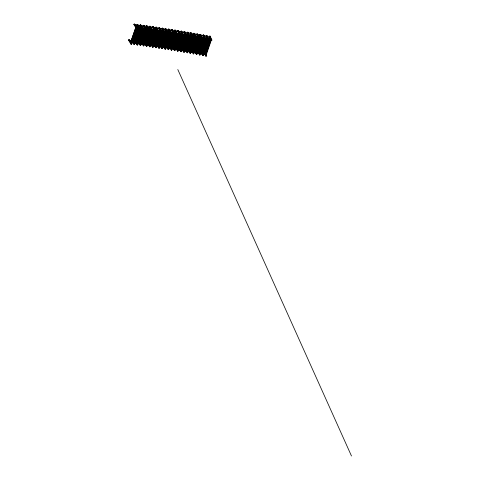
<?xml version="1.0" encoding="UTF-8"?>
<svg xmlns="http://www.w3.org/2000/svg" width="480" height="480" viewBox="0 0 480 480"><rect width="100%" height="100%" fill="white"/><g stroke="black" fill="none" stroke-linecap="round" stroke-linejoin="round"><path stroke-width="0.72" d="M144.102 26.652L144.078 27.03L144.186 26.706M169.506 46.056L169.422 46.35M174.912 30.462L174.828 30.756M176.28 47.994L176.214 48.396L176.316 48.066M181.578 32.73L181.578 32.634M141.894 42.786L141.792 43.068L141.864 42.678M147.3 27.192L147.192 27.474L147.27 27.084M178.968 47.664L178.86 47.574M184.368 32.07L184.266 31.974M184.8 32.946L184.752 33.312M137.856 26.16L137.964 25.806M144.978 43.434L145.014 43.236M150.288 27.912L150.408 27.738M172.62 46.812L172.626 46.476M175.812 47.136L175.812 47.088M178.062 30.972L177.96 31.272L178.032 30.882M181.134 31.422L181.2 31.644M182.568 49.056L182.52 49.458L182.61 49.092M187.872 33.744L187.89 33.642M153.528 28.05L153.444 28.374L153.51 28.008M157.446 45.336L157.446 44.982L157.464 45.3M162.774 29.778L162.852 29.388L162.864 29.706M185.292 48.696C184.758 49.02 187.35 48.372 188.382 49.344M190.692 33.096L200.124 34.86M151.098 44.22L151.194 44.394M156.498 28.626L156.6 28.794M141.786 43.068L141.81 42.69M147.174 27.462L147.21 27.09M154.23 44.88L154.32 44.508L154.32 44.862M144.882 43.506L144.99 43.146M182.124 48.198L182.01 48.444M191.952 51.024L192.072 50.706M197.358 35.43L197.484 35.13M200.658 35.778L200.55 36.06L200.664 35.778M160.476 45.702L160.56 45.474M185.202 48.984L185.244 48.594L185.22 48.966M190.608 33.39L190.644 32.994L190.626 33.372M198.42 51.894L198.366 52.176M203.694 36.594L203.748 36.246L203.754 36.612M163.608 46.29L163.728 45.972M188.316 49.482L188.412 49.14L188.388 49.512M191.622 49.848L191.526 50.1M193.74 33.936L193.854 33.606M197.022 34.248L196.926 34.5M206.928 36.828L206.892 37.206L206.976 36.816M185.148 48.936L185.214 48.618M190.554 33.336L190.662 33.006M169.974 46.968L169.926 47.364L170.01 46.974M175.38 31.368L175.326 31.77L175.41 31.38M197.838 51.204L197.922 50.826L197.934 51.126M200.994 51.702L201.018 51.552M203.232 35.484L203.244 35.382M206.4 36.108L206.424 35.958M178.44 32.064L178.464 31.968M131.922 40.692L131.868 40.374M137.328 25.098L137.376 24.954M135.072 40.878L134.97 41.178L135.066 40.836M140.334 25.326L140.442 25.188M143.496 25.638L143.592 25.764M141.15 41.952L141.234 41.658M146.646 26.43L146.706 26.16M149.664 26.754L149.688 26.88M147.54 42.618L147.546 42.708M152.952 27.066L152.886 27.336M156.012 27.804L156.03 27.426L156.036 27.774M153.702 43.896L153.804 43.698M159.072 28.272L159.162 27.9L159.126 28.29M162.276 28.38L162.336 28.632M198.336 51.876L198.288 52.194M159.99 44.85L160.026 44.454L160.014 44.832M165.396 29.256L165.426 28.86L165.414 29.238M146.586 26.448L146.67 26.064M135.012 41.148L134.928 40.92M135.576 42.192L135.63 41.79L135.612 42.174M175.662 47.184L175.728 47.016M152.946 27.024L152.814 27.336M147.984 43.704L147.984 43.938M153.48 28.332L153.534 28.146M200.196 34.866L200.13 35.034M137.82 26.052L137.826 25.95M172.596 46.476L172.59 46.842M177.996 30.882L177.996 31.248M187.398 32.826L187.452 32.484L187.482 32.796M204.192 52.188L201.708 51.72M209.592 36.594L203.934 35.55M200.64 35.928L182.28 32.706M157.494 44.268L182.046 48.078M181.77 31.698L187.434 32.514M185.658 49.68L185.754 49.86M185.67 49.68L185.67 49.998M191.154 34.008L191.142 34.314M191.106 34.02L191.076 34.398M188.814 50.274L188.892 50.496M128.514 40.17L128.712 39.594L129.198 39.648L131.694 43.698L131.496 44.274L131.004 44.22L128.514 40.17L129 40.224L131.496 44.274M136.05 28.05L133.914 24.576L134.112 24L134.604 24.054L136.74 27.522M129 40.224L129.198 39.648M136.026 27.27L134.4 24.63L134.604 24.054M130.884 42.174L132.126 42.468L130.884 42.174L136.092 27.15L137.256 27.306L133.074 39.738M131.82 40.02L132.306 40.074L134.718 44.028L134.52 44.604L134.028 44.55L131.622 40.59L136.092 27.15M138.744 27.822L137.022 24.996L137.22 24.42L137.712 24.474L139.776 27.87M131.958 39.75L136.11 27.762L135.612 27.696M134.52 44.604L132.108 40.65L132.306 40.074M137.712 24.474L137.508 25.05L137.022 24.996M131.004 44.22L131.208 43.644L131.694 43.698M132.762 40.278L137.256 27.306M132.21 42.354L137.412 27.33L138.582 27.486L133.452 42.648L132.21 42.354L133.374 42.51L138.582 27.486M133.23 39.756L137.412 27.33M138.738 27.51L133.536 42.534L134.772 42.828L133.608 42.672L138.738 27.51L139.908 27.672L135.486 40.782M134.73 41.022L134.928 40.446L135.42 40.5L137.802 44.454L137.604 45.03L137.112 44.976L134.73 41.022L135.222 41.076L137.604 45.03M141.834 28.248L140.136 25.428L140.334 24.852L140.82 24.906L142.866 28.296M134.028 44.55L134.232 43.974L134.718 44.028M134.7 42.69L139.908 27.672M142.212 28.116L140.622 25.482L140.82 24.906M134.862 42.714L136.098 43.014L134.862 42.714L140.064 27.696L141.306 27.99M135.642 40.806L140.064 27.696M136.266 42.192L141.234 27.852M136.338 42.33L141.462 28.014M136.734 41.67L141.228 28.698M137.844 41.46L138.048 40.884L138.534 40.938L140.886 44.892L140.688 45.468L140.202 45.408L137.844 41.46L138.336 41.514L140.688 45.468M144.93 28.686L143.25 25.86L143.448 25.284L143.94 25.344L145.956 28.728M137.286 43.332L137.13 43.788L142.65 44.568M140.136 27.834L142.56 28.038L137.43 43.194L136.188 42.9M143.886 28.224L138.756 43.38L137.586 43.218L142.716 28.062L143.958 28.362M138.534 40.488L142.554 28.884M137.112 44.976L137.31 44.4L134.928 40.446M138.336 41.514L138.534 40.938M139.08 42.588L144.048 28.248L145.284 28.548L143.736 25.92L143.94 25.344M139.86 40.674L144.12 28.386M140.082 43.572L145.212 28.41L142.716 28.062M146.544 28.602L141.414 43.758L140.244 43.596L145.374 28.434L146.616 28.74M140.952 41.544L145.374 28.434M140.964 41.898L141.162 41.322L141.654 41.382L143.976 45.33L143.778 45.906L143.292 45.846L140.964 41.898L141.456 41.958L143.778 45.906M148.026 29.124L146.37 26.304L146.568 25.728L147.06 25.788L149.052 29.172M140.202 45.408L140.4 44.832L140.886 44.892M141.456 41.958L141.654 41.382M148.41 28.992L146.856 26.364L147.06 25.788M142.122 41.712L146.376 29.418M146.706 28.626L147.942 28.926L146.706 28.626L141.57 43.782M142.278 41.736L146.538 29.442M142.908 43.128L147.876 28.788M142.98 43.266L147.708 29.61M149.364 29.004L150.606 29.31L149.364 29.004L144.072 44.136L142.902 43.974L148.032 28.812L149.274 29.118M143.136 43.29L147.864 29.634M143.502 44.208L143.34 44.67L148.878 45.474M144.09 42.348L144.288 41.772L144.78 41.832L147.072 45.78L146.874 46.356L146.382 46.296L144.09 42.348L144.576 42.408L146.874 46.356M151.128 29.574L149.49 26.754L149.688 26.178L150.18 26.238L152.148 29.616M143.292 45.846L143.49 45.27L143.976 45.33M144.072 44.136L149.202 28.98M144.576 42.408L144.78 41.832M150.18 26.238L149.982 26.814L149.49 26.754M144.228 44.166L145.404 44.334L144.228 44.166L144.702 42.798M145.41 40.752L149.436 29.142M145.566 43.512L150.534 29.172M145.728 43.536L150.696 29.196L151.938 29.502M146.268 42.306L150.696 29.196M146.73 44.526L151.866 29.37M154.236 30.024L152.616 27.21L152.814 26.634L153.306 26.694L155.25 30.072M150.762 29.334L153.198 29.562L148.062 44.718L146.826 44.412L152.028 29.394L147.6 42.504M146.382 46.296L146.58 45.72L147.072 45.78M147.702 42.864L147.216 42.804L149.478 46.746L149.97 46.806L147.702 42.864L147.906 42.294L147.414 42.234M153.306 26.694L153.108 27.27L152.616 27.21M148.776 42.672L153.03 30.384M153.36 29.586L148.224 44.748L149.394 44.916L154.53 29.76L153.36 29.586L155.934 30.096M148.932 42.696L153.192 30.408M150.342 42.186L154.53 29.76M155.868 29.958L150.732 45.114L149.49 44.802L154.692 29.784L150.504 42.21M150.342 43.272L150.54 42.696L151.032 42.756L153.27 46.692L153.072 47.268L152.58 47.208L150.342 43.272L150.834 43.332L153.072 47.268M157.344 30.486L155.748 27.672L155.946 27.102L156.438 27.162L158.676 31.098M149.478 46.746L149.676 46.17L150.168 46.23L149.97 46.806M150.834 43.332L151.032 42.756M157.728 30.36L156.24 27.738L156.438 27.162M157.2 30.156L152.064 45.312L150.888 45.138L156.024 29.982L157.266 30.294L156.024 29.982M151.362 43.776L156.096 30.12M158.538 30.354L153.396 45.51L152.154 45.204L157.362 30.18L158.538 30.354L153.966 43.806L153.474 43.74L153.678 43.164L154.17 43.23L156.378 47.16L156.174 47.736L155.682 47.676L153.474 43.74M152.934 43.29L157.362 30.18M160.458 30.954L158.88 28.146L159.078 27.57L159.57 27.63L161.466 31.002M152.58 47.208L152.778 46.632L153.27 46.692M160.842 30.828L159.372 28.206L159.57 27.63M157.428 30.318L159.87 30.558L154.734 45.714L153.492 45.402L158.694 30.384L154.266 43.488M155.682 42.984L159.87 30.558M155.064 44.922L160.032 30.582L161.274 30.894M155.838 43.008L160.032 30.582M161.208 30.762L156.072 45.918L161.37 30.786L157.176 43.212M163.47 31.242L162.018 28.626L162.216 28.05L162.708 28.11L164.526 31.386M160.098 30.72L162.546 30.966L157.404 46.122L156.228 45.942L156.702 44.58M155.682 47.676L155.886 47.1L156.378 47.16M157.104 44.286L156.612 44.22L158.79 48.15L159.282 48.216L157.104 44.286L157.302 43.71L156.81 43.644M159.45 44.28L163.944 31.308L162.51 28.686L162.708 28.11M158.118 44.07L162.546 30.966M157.566 46.146L162.702 30.99L163.944 31.308M158.274 44.1L162.702 30.99M158.742 46.326L163.878 31.17M173.826 47.88L178.794 33.54L180.036 33.87L166.956 31.77A812.418 351.45 19.1 0 0 162.774 31.128L165.216 31.374L160.08 46.53L158.838 46.218L164.04 31.194L159.612 44.304M159.75 44.706L159.954 44.13L160.446 44.196L162.594 48.12L162.396 48.696L161.904 48.63L159.75 44.706L160.248 44.772L160.446 44.196M166.59 31.728L165.156 29.112L165.354 28.536L165.846 28.596L167.64 31.872M158.79 48.15L158.988 47.574L159.486 47.64L159.282 48.216M167.082 31.794L165.648 29.172L165.846 28.596M162.366 44.01L166.56 31.584L165.378 31.404L160.242 46.56M160.95 44.514L165.378 31.404M161.592 45.924L166.56 31.584M163.23 45.582L162.756 46.95L161.58 46.77L166.716 31.608L162.522 44.034M162.894 45.198L163.092 44.622L163.59 44.688L165.708 48.612L165.51 49.188L165.018 49.122L162.894 45.198L163.392 45.264M169.71 32.22L168.3 29.604L168.498 29.028L168.99 29.094L170.76 32.364M161.904 48.63L162.102 48.054L162.594 48.12M162.756 46.95L167.898 31.794L165.444 31.536M163.704 44.22L167.898 31.794M162.852 46.842L164.094 47.16L162.852 46.842L168.06 31.818L169.302 32.142M168.99 29.094L168.792 29.67L168.3 29.604M162.918 46.974L163.392 45.612M163.866 44.244L168.06 31.818M164.268 46.344L169.236 32.004M164.43 46.368L169.398 32.034L164.964 45.138M165.438 47.37L170.574 32.214L168.12 31.956M166.242 45.12L166.734 45.186L168.828 49.11L168.63 49.686L168.132 49.614L166.044 45.696L170.574 32.214M172.836 32.712L171.444 30.102L171.642 29.526L172.14 29.592L173.88 32.856M171.918 32.43L166.776 47.586L165.594 47.4L170.736 32.244L171.918 32.43L167.484 45.54M165.018 49.122L165.216 48.546L165.708 48.612M166.308 45.354L170.736 32.244M168.63 49.686L166.536 45.762L166.734 45.186M173.322 32.778L172.08 32.454L173.322 32.778L171.942 30.168L172.14 29.592M166.938 47.61L172.08 32.454M167.646 45.564L172.14 32.592M167.334 47.67A811.152 350.904 19.1 0 0 161.76 46.794L168.12 47.802L173.262 32.646M174.6 32.856L169.458 48.018L168.276 47.826L173.418 32.67L174.6 32.856L169.932 46.65M168.276 47.826L168.75 46.464M169.224 45.096L173.418 32.67M169.188 46.206L169.392 45.63L169.884 45.696L171.948 49.614L171.75 50.19L171.252 50.118L169.188 46.206L169.686 46.272L171.75 50.19M175.968 33.216L174.594 30.606L174.792 30.03L175.29 30.102L177.348 34.014M168.132 49.614L168.33 49.044L168.828 49.11M169.686 46.272L169.884 45.696M175.29 30.102L175.092 30.678L174.594 30.606M175.944 33.078L170.802 48.234L169.62 48.042L174.762 32.886L176.004 33.21L174.762 32.886M170.328 45.996L174.822 33.024M177.288 33.294L172.146 48.45L170.904 48.126L176.106 33.102L177.288 33.294L172.38 47.766M171.672 46.212L176.106 33.102M172.344 46.716L172.542 46.14L173.04 46.212L175.074 50.124L174.87 50.7L174.378 50.628L172.344 46.716L172.842 46.788L174.87 50.7M179.1 33.732L177.744 31.122L177.948 30.546L178.44 30.618L180.474 34.524M171.252 50.118L171.45 49.542L171.948 49.614M172.248 48.342L173.49 48.672L172.248 48.342L177.45 33.324L172.542 47.796M178.44 30.618L178.242 31.188L177.744 31.122M173.664 47.85L178.632 33.516L176.166 33.24M173.724 47.988L178.458 34.332M173.886 48.018L178.614 34.362M179.976 33.732L174.834 48.888L173.646 48.696M174.774 49.02L174.612 49.482L180.21 50.412M174.834 48.888L180.138 33.762L181.32 33.954L176.886 47.064M174.378 50.628L174.576 50.052L175.074 50.124M181.32 33.954L176.178 49.11L174.99 48.918L175.464 47.556M175.5 47.238L175.698 46.662L176.196 46.734L178.2 50.64L178.002 51.216L177.504 51.144L175.5 47.238L175.998 47.31L178.002 51.216M175.938 46.188L179.958 34.584M182.238 34.248L180.9 31.644L181.104 31.068L181.596 31.14L183.6 35.046M175.998 47.31L176.196 46.734M181.596 31.14L181.398 31.71L180.9 31.644M176.34 49.14L181.482 33.984L182.724 34.314L181.482 33.984M177.048 47.094L181.542 34.122M182.826 34.212L184.068 34.542L182.826 34.212L177.522 49.338L182.664 34.182M184.014 34.404L178.866 49.56L177.684 49.368L182.886 34.344M177.504 51.144L177.702 50.568L178.2 50.64M178.656 47.766L178.854 47.19L179.352 47.262L181.326 51.162L181.128 51.738L180.63 51.666L178.656 47.766L179.154 47.838L179.352 47.262M185.418 34.764L184.176 34.434L185.418 34.764L184.062 32.172L184.26 31.596L184.758 31.668L186.732 35.568M184.758 31.668L184.56 32.244L184.062 32.172M179.574 47.514L183.834 35.226M184.176 34.434L179.028 49.59L180.216 49.788L185.358 34.632M179.736 47.544L183.996 35.25M186.708 34.86L181.56 50.016L180.372 49.818L185.52 34.662L186.708 34.86L182.508 47.286M180.846 48.45L185.34 35.478M181.068 50.07L180.906 50.532L186.51 51.486M180.63 51.666L180.828 51.096L181.326 51.162M181.818 48.3L182.016 47.724L182.514 47.796L184.464 51.696L184.26 52.272L183.762 52.2L181.818 48.3L182.316 48.372L184.26 52.272M188.52 35.304L187.224 32.706L187.422 32.13L187.92 32.202L189.54 35.448M188.052 35.088L182.91 50.244L181.722 50.046L186.87 34.89L188.112 35.22L186.87 34.89M182.316 48.372L182.514 47.796M182.67 47.31L186.924 35.022M189.018 35.376L187.722 32.778L187.92 32.202M184.962 48.426L189.402 35.316L188.214 35.118L183.066 50.274M183.54 48.906L188.214 35.118M189.402 35.316L184.254 50.472M183.762 52.2L183.966 51.624L184.464 51.696M190.752 35.55L185.604 50.706L184.416 50.502L189.564 35.346L190.806 35.682L189.564 35.346M187.398 52.812L185.184 48.27L185.682 48.342L187.596 52.236L187.398 52.812L186.9 52.734L184.986 48.84L189.618 35.484M191.664 35.844L190.386 33.246L190.584 32.67L191.082 32.742L192.678 35.988M185.682 48.342L185.484 48.918L184.986 48.84M191.082 32.742L190.884 33.318L190.386 33.246M185.766 50.736L190.914 35.58L192.156 35.916A812.418 351.45 19.1 0 1 204.804 38.154M186.474 48.684L190.914 35.58M191.922 36.6L186.954 50.934L192.102 35.778M187.056 50.832L188.304 51.168L187.056 50.832L192.264 35.808L193.506 36.15L192.264 35.808M187.116 50.964L192.078 36.63M187.374 51.144L187.212 51.606L205.488 54.87M188.154 49.392L188.352 48.816L188.85 48.888L190.734 52.782L190.536 53.358L190.038 53.28L188.154 49.392L188.652 49.464L188.85 48.888M195.126 37.038L193.554 33.798L193.752 33.222L194.25 33.294L195.822 36.534M194.25 33.294L194.052 33.87L193.554 33.798M188.958 48.984L193.452 36.012M189.654 51.402L188.406 51.066L193.614 36.042L194.802 36.252L190.362 49.356M188.466 51.198L188.934 49.836M189.408 48.468L193.428 36.864M189.834 50.586L194.802 36.252M194.964 36.282L196.206 36.618L194.964 36.282L189.756 51.3L191.004 51.642L189.81 51.432M190.524 49.386L195.018 36.414M190.038 53.28L190.236 52.704L190.734 52.782M191.322 49.95L191.52 49.374L192.018 49.446L193.878 53.334L193.68 53.91L193.176 53.832L191.322 49.95L191.82 50.022L192.018 49.446M197.964 36.942L196.722 34.35L196.926 33.774L197.424 33.852L198.972 37.092M190.95 51.504L196.152 36.486M191.112 51.534L192.354 51.876L191.112 51.534L196.314 36.516L197.502 36.726L192.588 51.198M191.874 49.62L196.314 36.516M198.462 37.02L197.226 34.428L197.424 33.852M192.534 51.06L197.502 36.726M192.696 51.09L197.664 36.756L198.906 37.098L197.664 36.756M192.75 51.228L197.484 37.572M193.704 52.116L198.852 36.96M193.176 53.832L193.374 53.256M193.53 52.71L193.686 52.248M200.208 37.2L195.054 52.356L193.866 52.146L199.014 36.99L200.208 37.2L196.002 49.626M194.34 50.784L198.834 37.812M194.496 50.508L194.694 49.932L195.192 50.01L197.022 53.892L196.818 54.468L196.32 54.39L194.496 50.508L194.994 50.586L196.818 54.468M201.114 37.5L199.896 34.914L200.094 34.338L200.598 34.416L202.116 37.65M194.994 50.586L195.192 50.01M200.598 34.416L200.4 34.992L199.896 34.914M200.37 37.23L201.612 37.578L200.37 37.23L195.216 52.386L196.41 52.596L201.72 37.476L202.914 37.686L198.468 50.79M196.164 49.656L200.424 37.368M201.558 37.446L196.41 52.596M202.914 37.686L197.76 52.842L196.572 52.632L201.72 37.476M196.32 54.39L196.518 53.814L197.022 53.892M197.67 51.078L197.868 50.502L198.372 50.58L200.166 54.456L199.968 55.032L199.464 54.954L197.67 51.078L198.168 51.156L199.968 55.032M199.824 51.036L204.318 38.064L203.07 35.484L203.274 34.908L203.772 34.986L205.572 38.862M203.772 34.986L203.574 35.562L203.07 35.484M204.264 37.932L199.116 53.082L197.922 52.872L203.076 37.716L204.318 38.064L203.076 37.716M198.63 50.826L203.124 37.854M204.426 37.962L205.674 38.31L204.426 37.962L199.224 52.98L200.466 53.328L199.278 53.118M199.986 51.066L204.48 38.094M199.464 54.954L199.668 54.378M199.854 53.844L200.016 53.382M200.85 51.654L201.048 51.078L201.546 51.162L203.316 55.032L203.118 55.608L202.614 55.53L200.85 51.654L201.348 51.738L201.546 51.162M207.432 38.64L206.25 36.06L206.448 35.484L206.952 35.562L208.716 39.438M200.418 53.196L205.62 38.178M200.58 53.226L201.822 53.574L200.58 53.226L205.782 38.208L207.024 38.556L205.782 38.208M200.868 52.68L205.596 39.024M206.952 35.562L206.754 36.138L206.25 36.06M202.008 52.758L206.976 38.424M202.062 52.896L206.79 39.24M202.17 52.788L207.138 38.454L208.38 38.802M202.458 52.242L206.952 39.27M203.13 53.688L201.936 53.472L203.178 53.826L208.332 38.67M202.614 55.53L202.812 54.954L203.316 55.032M209.688 38.916L204.534 54.072L203.34 53.856L208.494 38.7L209.688 38.916L205.008 52.71M204.288 51.126L208.494 38.7M204.03 52.242L204.228 51.666L204.732 51.744L206.466 55.614L206.268 56.19L205.764 56.106L204.03 52.242L204.528 52.32L204.732 51.744M209.43 36.642L209.634 36.066L210.132 36.15L211.872 40.014L211.674 40.59L211.17 40.512L209.43 36.642L209.934 36.726L210.132 36.15M204.882 53.286L209.85 38.952L211.044 39.168L211.398 39.978M205.17 52.74L209.85 38.952M208.53 45.318L209.754 41.796M211.044 39.168L205.842 54.192L206.196 55.002L211.368 39.936L211.872 40.014M205.89 54.324L211.092 39.3A811.152 350.904 19.1 0 0 205.458 38.268M205.944 54.336L211.152 39.312A812.418 351.45 19.1 0 0 205.506 38.28M205.764 56.106L205.968 55.53L206.466 55.614M134.166 24.354L134.22 24.672M166.296 45.456L166.314 45.792M172.224 31.242L172.158 31.224M166.824 46.842L166.848 46.458L166.752 46.824M168.534 29.748L168.618 29.412M163.134 45.342L163.212 45.012M195.168 51.654L189.492 50.454M169.134 30.378L169.014 30.696M133.914 24.576L134.4 24.63M131.622 40.59L132.108 40.65M140.136 25.428L140.622 25.482M137.31 44.4L137.802 44.454M143.25 25.86L143.736 25.92M146.37 26.304L146.856 26.364M155.748 27.672L156.24 27.738M158.88 28.146L159.372 28.206M162.018 28.626L162.51 28.686M165.156 29.112L165.648 29.172M136.164 27.288L137.328 27.444M137.49 27.468L138.654 27.624M134.184 24.528L140.4 25.38M171.444 30.102L171.942 30.168M135.426 25.632L141.006 26.4M138.81 27.648L139.98 27.81M128.778 40.128L138.108 41.412M166.044 45.696L166.536 45.762M130.02 41.232L173.1 47.676M136.824 27.858L140.388 28.35M130.728 41.796L131.226 41.862M131.94 41.958L134.076 42.252M130.932 42.942L136.44 43.698M137.514 43.086L138.684 43.248M140.01 43.434L138.912 43.404M141.024 25.464L146.628 26.256M141.624 26.484L150.336 27.72M140.172 43.458L141.342 43.62M138.732 41.502L144.348 42.3M142.83 43.836L144 44.004M147.252 26.346L149.748 26.706M152.094 29.532L153.198 29.562M146.664 44.388L145.56 44.358M146.826 44.412L147.996 44.58M150.372 26.796L174.84 30.558M187.224 32.706L187.722 32.778M150.954 27.816L156.57 28.644M144.972 42.396L150.6 43.224M149.49 44.802L150.66 44.976M150.822 45L151.998 45.174M158.76 30.516L159.936 30.696M152.154 45.204L153.33 45.378M153.492 45.402L154.668 45.576M149.568 45.576L155.118 46.404M157.194 28.734L162.822 29.586M151.224 43.32L156.864 44.172M157.338 45.984L156.228 45.942M196.722 34.35L197.226 34.428M164.106 31.332L165.216 31.374M157.5 46.008L158.676 46.188M158.838 46.218L160.014 46.398M163.446 29.688L169.086 30.564M166.782 31.746L167.958 31.932M161.514 46.632L162.696 46.812M155.808 46.506L161.37 47.364M169.458 32.166L170.64 32.352M165.372 47.238L164.256 47.19M165.534 47.262L166.716 47.448M166.878 47.478L168.054 47.664M162.066 47.472L167.634 48.354M169.71 30.666L175.362 31.566M168.216 47.694L169.398 47.88M169.56 47.91L170.742 48.096M177.51 33.456L178.632 33.516M170.904 48.126L172.086 48.312M175.47 30.66L181.14 31.596M175.992 31.668L181.65 32.598M181.38 34.092L180.138 33.762M176.118 48.978L174.99 48.918M168.336 48.462L173.916 49.368M173.73 47.778L182.55 49.254M176.28 49.008L177.462 49.2M178.806 49.428L177.684 49.368M180.318 49.68L181.5 49.878M181.662 49.908L182.85 50.106M184.362 50.37L185.55 50.568M187.458 32.658L190.62 33.198M182.052 48.252L185.22 48.792M183.18 49.362L188.862 50.34M185.712 50.598L186.894 50.802M188.406 51.066L189.594 51.27M196.368 36.648L197.556 36.858M189.018 49.452L194.724 50.46M193.65 51.984L192.516 51.906A812.418 351.45 19.1 0 0 186.936 50.934A811.152 350.904 19.1 0 1 192.522 51.906M200.262 37.338L199.014 36.99M193.812 52.014L195.006 52.224M197.712 52.704L196.572 52.632M197.874 52.74L199.062 52.95M195.096 52.5L198.612 53.13M200.76 34.974L203.298 35.43M200.592 35.862L203.754 36.432M195.354 50.574L201.072 51.606M195.822 51.57L204.69 53.184M204.39 36.546L210.096 37.59M208.542 38.832L209.736 39.054M203.292 53.724L204.48 53.94M210.93 39.762L211.236 40.44L210.732 40.35M205.602 53.778L206.352 54.54M129.336 41.31L129.48 41.064M135.54 26.316L136.254 27.474M137.22 24.42L139.29 27.816M140.334 24.852L141.012 25.98M143.448 25.284L145.464 28.674M146.568 25.728L148.23 28.548M141.162 41.322L142.158 43.014M149.688 26.178L151.656 29.562M206.418 36.18L206.544 35.868M201.012 51.78L201.138 51.462M152.814 26.634L154.62 29.898M147.906 42.294L150.168 46.23M155.946 27.102L157.86 30.474M153.678 43.164L156.174 47.736M157.302 43.71L159.486 47.64M165.354 28.536L166.428 30.498M159.954 44.13L162.396 48.696M168.498 29.028L170.208 32.28M163.092 44.622L165.51 49.188M171.642 29.526L172.692 31.488M174.792 30.03L176.466 33.288M169.392 45.63L170.766 48.24M142.56 28.038L142.632 28.176A812.418 351.45 19.1 0 1 160.686 30.81A811.152 350.904 19.1 0 0 142.716 28.188M136.134 27.924L135.774 27.234A812.418 351.45 19.1 0 1 141.978 28.086M177.948 30.546L179.598 33.798M181.104 31.068L182.736 34.32M184.26 31.596L186.234 35.496M178.854 47.19L181.128 51.738M190.584 32.67L192.162 35.916M193.752 33.222L195.324 36.462M188.352 48.816L190.536 53.358M191.52 49.374L193.68 53.91M200.094 34.338L201.612 37.578M203.274 34.908L204.774 38.148A811.152 350.904 19.1 0 0 192.108 35.904M206.448 35.484L207.93 38.718M201.048 51.078L203.118 55.608M209.634 36.066L211.674 40.59M204.228 51.666L206.268 56.19M177.804 69.534L351.486 456M142.026 28.092A811.152 350.904 19.1 0 0 135.828 27.24L130.572 42.258A812.418 351.45 19.1 0 1 148.542 44.79A811.152 350.904 19.1 0 0 130.626 42.264M162.792 31.128A811.152 350.904 19.1 0 1 179.514 33.786M161.064 46.686A811.152 350.904 19.1 0 0 155.508 45.828A812.418 351.45 19.1 0 1 161.052 46.686M193.224 52.032A811.152 350.904 19.1 0 1 198.846 53.034M143.196 28.74A812.466 351.474 19.1 0 1 144.582 28.932M148.734 29.526A812.466 351.474 19.1 0 1 152.196 30.024M154.278 30.33A812.466 351.474 19.1 0 1 157.746 30.846M163.314 31.692A812.466 351.474 19.1 0 1 166.794 32.232M167.49 32.34A812.466 351.474 19.1 0 1 172.374 33.114M173.07 33.222A812.466 351.474 19.1 0 1 176.568 33.786M186.366 35.412A812.466 351.474 19.1 0 1 191.28 36.252M199.716 37.728A812.466 351.474 19.1 0 1 204.648 38.61M208.17 39.252A812.466 351.474 19.1 0 1 210.288 39.642M193.26 52.038A812.418 351.45 19.1 0 1 198.894 53.046M136.932 42.642A812.466 351.474 19.1 0 1 138.312 42.84M187.8 50.592A812.466 351.474 19.1 0 1 190.614 51.084M194.832 51.828A812.466 351.474 19.1 0 1 196.944 52.206M171.618 30.102L171.618 30.054M204.618 53.22L204.624 53.22M128.706 40.122L128.706 40.122M174.318 48.804L168.03 47.784A811.152 350.904 19.1 0 1 179.904 49.734A812.418 351.45 19.1 0 0 174.312 48.804M191.412 35.784A811.152 350.904 19.1 0 0 180.21 33.9A812.418 351.45 19.1 0 1 191.436 35.79M154.812 45.726A811.152 350.904 19.1 0 0 149.262 44.898A812.418 351.45 19.1 0 1 154.788 45.72M186.204 50.808A811.152 350.904 19.1 0 0 180.6 49.854A812.418 351.45 19.1 0 1 186.228 50.814M205.182 54.192A811.152 350.904 19.1 0 0 199.548 53.166A812.418 351.45 19.1 0 1 205.236 54.204"/></g></svg>
